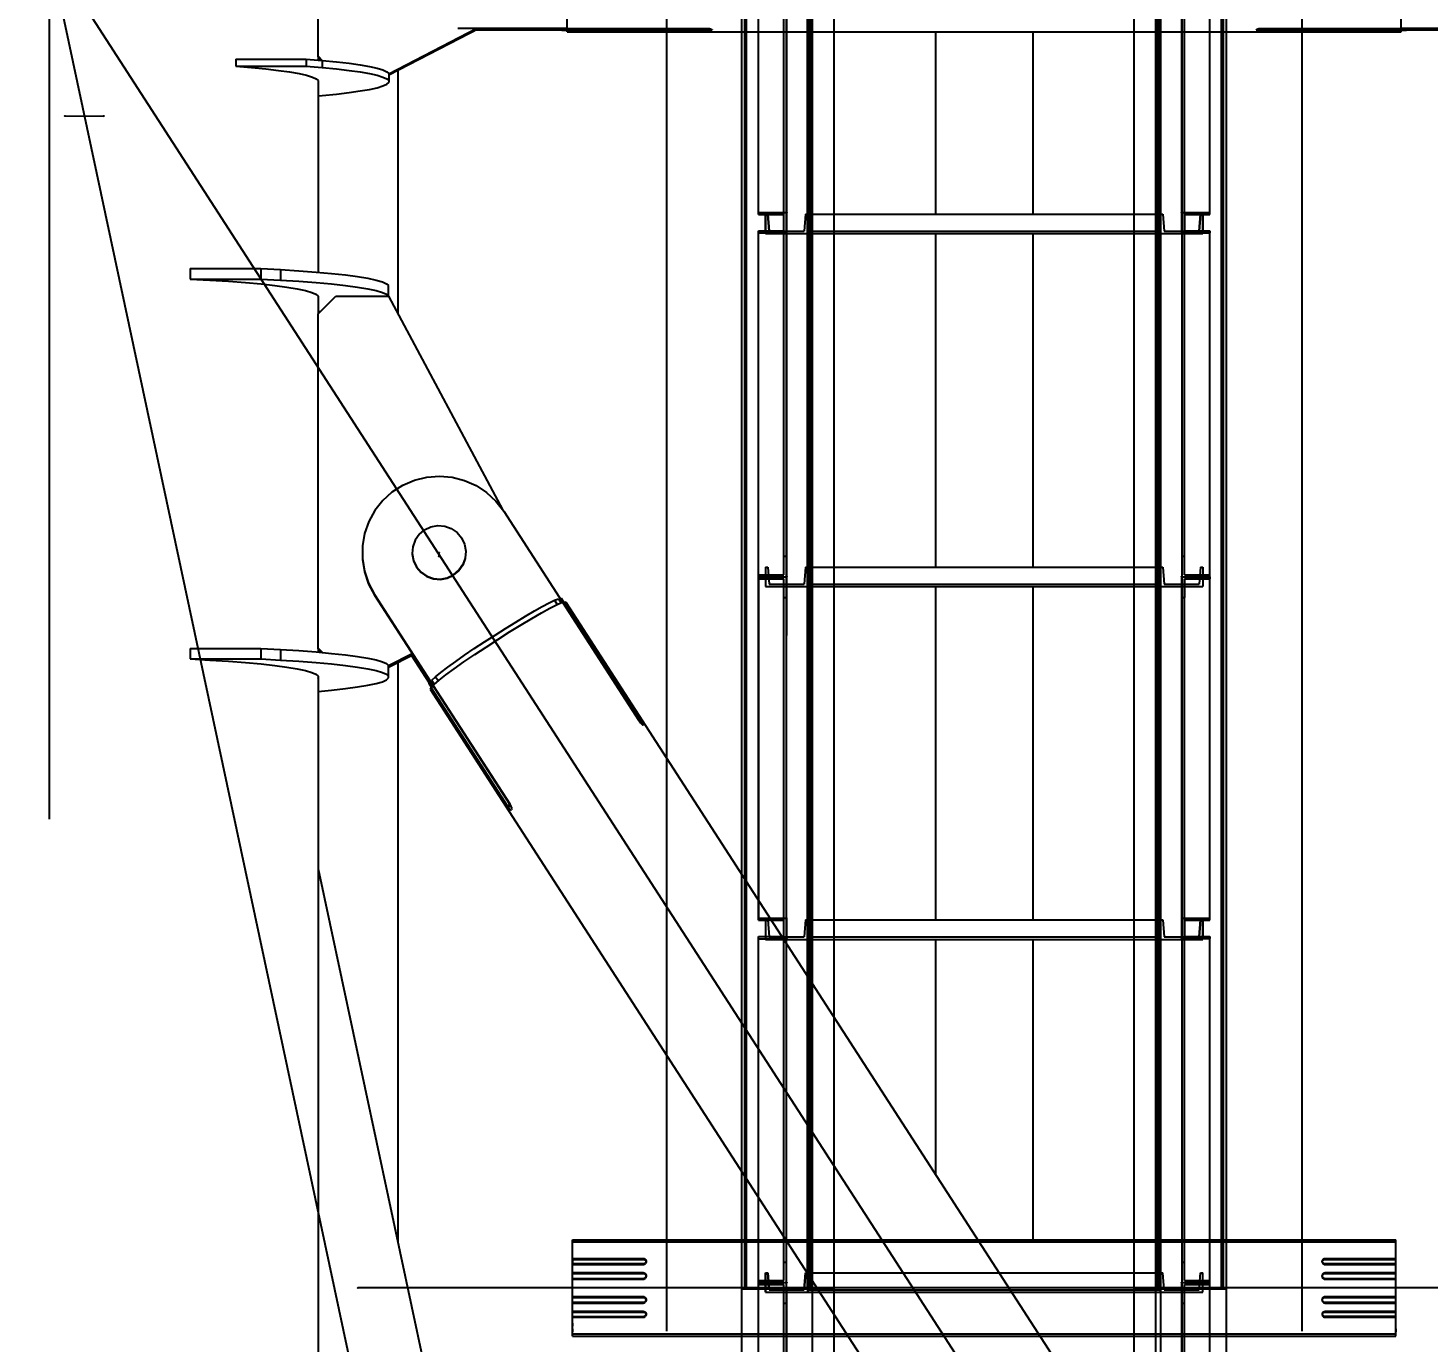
# Model space of a CAD drawing. Header units: millimetres. Extents: x 150209.93 to 150215.05, y 136675.65 to 136679.93.
# Drawn here: x 150213.5073 to 150213.5866, y 136678.372 to 136678.4465 of the extents above; entities that cross this region are included whole.
import ezdxf

# ---------------------------------------------------------------- set-up
doc = ezdxf.new("R2010")
doc.units = ezdxf.units.MM
doc.header["$LTSCALE"] = 0.25
for name, pattern in [('CENTER', [50.8, 31.75, -6.35, 6.35, -6.35]), ('XKITLINE00', [0]), ('XKITLINE02', [4, 2, -2]), ('XKITLINE03', [6, 3, -1, 1, -1])]:
    doc.linetypes.add(name, pattern=pattern)
doc.styles.add('ROMANS', font='romans.shx')
doc.dimstyles.new('MD300', dxfattribs={"dimtxt": 2.5, "dimasz": 2.5, "dimexe": 1, "dimexo": 1, "dimgap": 0.5, "dimtad": 1, "dimdec": 1, "dimlfac": 50, "dimrnd": 0.5, "dimdsep": 46, "dimtxsty": 'ROMANS', "dimcen": 1, "dimclrd": 146, "dimclre": 146, "dimclrt": 30, "dimadec": 1, "dimazin": 2, "dimtfac": 1, "dimtdec": 1, "dimtmove": 0, "dimatfit": 1, "dimfxl": 1, "dimtolj": 1, "dimtzin": 0, "dimlwd": -1, "dimlwe": -1, "dimarcsym": 0})

# ---------------------------------------------------------------- blocks, each defined once
blk = doc.blocks.new('çatıı')
at = {"color": 116, "linetype": 'XKITLINE02', "true_color": 0x136734}
for p, q in [((23097.15, 13721.24), (23097.15, 15406.22)), ((23097.68, 13721.24), (23097.68, 15406.22)), ((23114.92, 13721.24), (23114.92, 15406.22)), ((23115, 13721.24), (23115, 15406.22)), ((23115.45, 13721.24), (23115.45, 15406.22)), ((23115.85, 13721.24), (23115.85, 15406.22)), ((23116.3, 13723.56), (23116.3, 15406.22)), ((23214.13, 13721.24), (23214.13, 15406.22)), ((23214.53, 13721.24), (23214.52, 15406.22)), ((23214.98, 13721.24), (23214.98, 15406.22)), ((23215.06, 13721.24), (23215.06, 15406.22)), ((23232.3, 13721.24), (23232.29, 15406.22)), ((23232.83, 13721.24), (23232.82, 15406.22)), ((23122.5, 13721.24), (23122.5, 14943.1)), ((23122.5, 14077.5), (23122.5, 14486.62)), ((23096.3, 13838.61), (23096.3, 14123.02)), ((23101, 14025.71), (23101, 14123.03)), ((23108.2, 14020.46), (23108.2, 14122.44)), ((23109, 14020.46), (23109, 14123.03)), ((23116.3, 14077.5), (23116.3, 14123.02)), ((23122.5, 13721.24), (23122.5, 14123.02)), ((23207.48, 14077.5), (23207.48, 14123.02)), ((23213.68, 14077.5), (23213.68, 14123.02)), ((23221.78, 14020.46), (23221.78, 14122.44)), ((23228.98, 14025.71), (23228.98, 14122.44)), ((23233.68, 14077.5), (23233.68, 14123.02)), ((23220.98, 14020.46), (23220.98, 14120.9)), ((23101, 14026.29), (23101, 14025.71)), ((23101, 14026.29), (23109, 14026.29)), ((23101, 14025.71), (23108.2, 14025.71)), ((23103, 14025.78), (23103.68, 14025.78)), ((23103, 14025.78), (23103, 14020.28)), ((23103, 14020.28), (23103, 14025.78)), ((23103.68, 14025.78), (23104.07, 14020.98)), ((23104.07, 14020.98), (23103.68, 14025.78)), ((23108.2, 13923.61), (23108.2, 14026.28)), ((23108.2, 14026.28), (23109, 14026.28)), ((23109, 14026.29), (23109, 14020.46)), ((23109, 13923.03), (23109, 14026.28)), ((23114.32, 14025.78), (23113.94, 14020.98)), ((23114.32, 14025.78), (23113.94, 14020.98)), ((23114.32, 14025.78), (23115, 14025.78)), ((23115, 14020.28), (23115, 14025.78)), ((23115, 14025.78), (23122.5, 14025.78)), ((23115, 14025.78), (23115, 14020.28)), ((23115, 14025.78), (23115, 14020.28)), ((23207.48, 14025.78), (23214.98, 14025.78)), ((23214.98, 14020.28), (23214.98, 14025.78)), ((23214.98, 14025.78), (23214.98, 14020.28)), ((23214.98, 14025.78), (23215.66, 14025.78)), ((23214.98, 14025.78), (23214.98, 14020.28)), ((23215.66, 14025.78), (23216.05, 14020.98)), ((23215.66, 14025.78), (23216.05, 14020.98)), ((23220.98, 14026.29), (23228.98, 14026.29)), ((23220.98, 14026.28), (23220.98, 14020.48)), ((23220.98, 14026.28), (23221.78, 14026.28)), ((23220.98, 14026.28), (23220.98, 13928.83)), ((23221.78, 14026.28), (23221.78, 14021.06)), ((23221.78, 13923.61), (23221.78, 14026.28)), ((23221.78, 14025.71), (23228.98, 14025.71)), ((23225.92, 14020.98), (23226.3, 14025.78)), ((23226.3, 14025.78), (23225.92, 14020.98)), ((23226.3, 14025.78), (23226.98, 14025.78)), ((23226.98, 14020.28), (23226.98, 14025.78)), ((23226.98, 14025.78), (23226.98, 14020.28)), ((23101, 13923.03), (23101, 14021.06)), ((23101, 14021.06), (23108.2, 14021.06)), ((23101, 14020.47), (23109, 14020.47)), ((23103, 14020.28), (23115, 14020.28)), ((23104.07, 14020.98), (23113.94, 14020.98)), ((23108.2, 14020.46), (23109, 14020.46)), ((23115, 14020.98), (23214.98, 14020.98)), ((23115, 14020.28), (23122.5, 14020.28)), ((23207.48, 14020.28), (23214.98, 14020.28)), ((23214.98, 14020.28), (23226.98, 14020.28)), ((23216.05, 14020.98), (23225.92, 14020.98)), ((23220.98, 14020.48), (23228.98, 14020.48)), ((23220.98, 14020.48), (23220.98, 13923.03)), ((23220.98, 14020.46), (23221.78, 14020.46)), ((23221.78, 14021.06), (23228.98, 14021.06)), ((23228.98, 14021.06), (23228.98, 14020.48)), ((23228.98, 13923.03), (23228.98, 14021.06)), ((23108.2, 13928.83), (23109, 13928.83)), ((23220.98, 13928.83), (23220.98, 13923.03)), ((23220.98, 13928.83), (23221.78, 13928.83)), ((23101, 13923.61), (23108.2, 13923.61)), ((23103, 13925.78), (23103.68, 13925.78)), ((23103, 13925.78), (23103, 13920.28)), ((23103, 13925.78), (23103, 13920.28)), ((23103.68, 13925.78), (23104.07, 13920.98)), ((23103.68, 13925.78), (23104.07, 13920.98)), ((23114.32, 13925.78), (23113.94, 13920.98)), ((23114.32, 13925.78), (23113.94, 13920.98)), ((23114.32, 13925.78), (23115, 13925.78)), ((23115, 13920.28), (23115, 13925.78)), ((23115, 13925.78), (23122.5, 13925.78)), ((23115, 13925.78), (23115, 13920.28)), ((23115, 13925.78), (23115, 13920.28)), ((23207.48, 13925.78), (23214.98, 13925.78)), ((23214.98, 13920.28), (23214.98, 13925.78)), ((23214.98, 13925.78), (23214.98, 13920.28)), ((23214.98, 13925.78), (23215.66, 13925.78)), ((23214.98, 13925.78), (23214.98, 13920.28)), ((23215.66, 13925.78), (23216.05, 13920.98)), ((23215.66, 13925.78), (23216.05, 13920.98)), ((23221.78, 13923.61), (23228.98, 13923.61)), ((23226.3, 13925.78), (23225.92, 13920.98)), ((23226.3, 13925.78), (23225.92, 13920.98)), ((23226.3, 13925.78), (23226.98, 13925.78)), ((23226.98, 13925.78), (23226.98, 13920.28)), ((23226.98, 13925.78), (23226.98, 13920.28)), ((23101, 13825.71), (23101, 13923.03)), ((23101, 13923.03), (23109, 13923.03)), ((23101, 13923.03), (23109, 13923.03)), ((23101, 13922.44), (23101, 13825.71)), ((23101, 13922.44), (23108.2, 13922.44)), ((23103, 13920.28), (23115, 13920.28)), ((23104.07, 13920.98), (23113.94, 13920.98)), ((23108.2, 13820.46), (23108.2, 13922.44)), ((23109, 13820.46), (23109, 13923.03)), ((23115, 13920.98), (23214.98, 13920.98)), ((23115, 13920.28), (23122.5, 13920.28)), ((23207.48, 13920.28), (23214.98, 13920.28)), ((23214.98, 13920.28), (23226.98, 13920.28)), ((23216.05, 13920.98), (23225.92, 13920.98)), ((23220.98, 13917.2), (23220.98, 13923.03)), ((23220.98, 13923.03), (23228.98, 13923.03)), ((23220.98, 13923.03), (23228.98, 13923.03)), ((23220.98, 13820.46), (23220.98, 13920.98)), ((23221.78, 13922.44), (23221.78, 13917.2)), ((23221.78, 13922.44), (23228.98, 13922.44)), ((23221.78, 13820.46), (23221.78, 13922.44)), ((23228.98, 13923.03), (23228.98, 13922.44)), ((23228.98, 13825.71), (23228.98, 13923.03)), ((23108.2, 13917.2), (23109, 13917.2)), ((23220.98, 13917.2), (23221.78, 13917.2)), ((23096.3, 13721.24), (23096.3, 13838.61)), ((23101, 13826.29), (23109, 13826.29)), ((23101, 13825.71), (23108.2, 13825.71)), ((23103, 13825.78), (23103.68, 13825.78)), ((23103, 13825.78), (23103, 13820.28)), ((23103, 13825.78), (23103, 13820.28)), ((23103.68, 13825.78), (23104.07, 13820.98)), ((23103.68, 13825.78), (23104.07, 13820.98)), ((23108.2, 13723.61), (23108.2, 13826.28)), ((23108.2, 13826.28), (23109, 13826.28)), ((23108.2, 13820.46), (23108.2, 13825.71)), ((23109, 13826.29), (23109, 13820.46)), ((23109, 13723.03), (23109, 13826.28)), ((23114.32, 13825.78), (23113.94, 13820.98)), ((23114.32, 13825.78), (23113.94, 13820.98)), ((23114.32, 13825.78), (23115, 13825.78)), ((23115, 13820.28), (23115, 13825.78)), ((23115, 13825.78), (23122.5, 13825.78)), ((23115, 13825.78), (23115, 13820.28)), ((23115, 13825.78), (23115, 13820.28)), ((23207.48, 13825.78), (23214.98, 13825.78)), ((23214.98, 13820.28), (23214.98, 13825.78)), ((23214.98, 13825.78), (23214.98, 13820.28)), ((23214.98, 13825.78), (23215.66, 13825.78)), ((23214.98, 13825.78), (23214.98, 13820.28)), ((23215.66, 13825.78), (23216.05, 13820.98)), ((23215.66, 13825.78), (23216.05, 13820.98)), ((23220.98, 13826.29), (23228.98, 13826.29)), ((23220.98, 13826.28), (23220.98, 13820.48)), ((23220.98, 13826.28), (23221.78, 13826.28)), ((23220.98, 13826.28), (23220.98, 13728.83)), ((23221.78, 13826.28), (23221.78, 13821.06)), ((23221.78, 13723.61), (23221.78, 13826.28)), ((23221.78, 13825.71), (23228.98, 13825.71)), ((23225.92, 13820.98), (23226.3, 13825.78)), ((23226.3, 13825.78), (23225.92, 13820.98)), ((23226.3, 13825.78), (23226.98, 13825.78)), ((23226.98, 13820.28), (23226.98, 13825.78)), ((23226.98, 13825.78), (23226.98, 13820.28)), ((23101, 13723.03), (23101, 13821.06)), ((23101, 13821.06), (23108.2, 13821.06)), ((23101, 13820.47), (23109, 13820.47)), ((23104.07, 13820.98), (23113.94, 13820.98)), ((23108.2, 13820.46), (23109, 13820.46)), ((23115, 13820.98), (23214.98, 13820.98)), ((23216.05, 13820.98), (23225.92, 13820.98)), ((23220.98, 13820.48), (23228.98, 13820.48)), ((23220.98, 13820.48), (23220.98, 13723.03)), ((23220.98, 13820.46), (23221.78, 13820.46)), ((23221.78, 13821.06), (23228.98, 13821.06)), ((23228.98, 13821.06), (23228.98, 13820.48)), ((23228.98, 13723.03), (23228.98, 13821.06)), ((23103, 13820.28), (23115, 13820.28)), ((23115, 13820.28), (23122.5, 13820.28)), ((23207.48, 13820.28), (23214.98, 13820.28)), ((23214.98, 13820.28), (23226.98, 13820.28)), ((23116.3, 13723.56), (23116.3, 13807.67)), ((23122.5, 13721.24), (23122.5, 13798.08)), ((23048.33, 13734.57), (23281.65, 13734.57)), ((23096.3, 13735.17), (23163.16, 13735.17)), ((23207.48, 13735.17), (23233.68, 13735.17)), ((23048.33, 13730.26), (23048.33, 13732.02)), ((23048.33, 13728.4), (23048.33, 13729.87)), ((23068.83, 13729.72), (23068.85, 13729.71)), ((23069.18, 13729.13), (23069.18, 13728.88)), ((23260.8, 13729.13), (23260.8, 13728.88)), ((23281.65, 13729.6), (23281.65, 13729.87)), ((23048.33, 13728.15), (23068.33, 13728.15)), ((23048.33, 13725.6), (23048.33, 13727.43)), ((23068.33, 13728.4), (23068.33, 13728.15)), ((23068.33, 13728.15), (23068.59, 13728.18)), ((23068.59, 13728.43), (23068.59, 13728.18)), ((23068.59, 13728.18), (23068.83, 13728.29)), ((23068.83, 13728.29), (23069.02, 13728.45)), ((23069.14, 13728.65), (23069.02, 13728.45)), ((23069.18, 13728.88), (23069.14, 13728.65)), ((23069.18, 13728.88), (23069.16, 13729.01)), ((23103, 13725.78), (23103.68, 13725.78)), ((23103, 13725.78), (23103, 13720.28)), ((23103, 13720.28), (23103, 13725.78)), ((23103.68, 13725.78), (23104.07, 13720.98)), ((23104.07, 13720.98), (23103.68, 13725.78)), ((23108.2, 13728.83), (23109, 13728.83)), ((23114.32, 13725.78), (23113.94, 13720.98)), ((23113.94, 13720.98), (23114.32, 13725.78)), ((23114.32, 13725.78), (23115, 13725.78)), ((23115, 13720.28), (23115, 13725.78)), ((23115, 13725.78), (23169.23, 13725.78)), ((23115, 13725.78), (23115, 13720.28)), ((23115, 13720.28), (23115, 13725.78)), ((23207.48, 13725.78), (23214.98, 13725.78)), ((23214.98, 13720.28), (23214.98, 13725.78)), ((23214.98, 13720.28), (23214.98, 13725.78)), ((23214.98, 13725.78), (23215.66, 13725.78)), ((23214.98, 13720.28), (23214.98, 13725.78)), ((23216.05, 13720.98), (23215.66, 13725.78)), ((23216.05, 13720.98), (23215.66, 13725.78)), ((23220.98, 13728.83), (23220.98, 13723.03)), ((23220.98, 13728.83), (23221.78, 13728.83)), ((23225.92, 13720.98), (23226.3, 13725.78)), ((23225.92, 13720.98), (23226.3, 13725.78)), ((23226.3, 13725.78), (23226.98, 13725.78)), ((23226.98, 13720.28), (23226.98, 13725.78)), ((23226.98, 13720.28), (23226.98, 13725.78)), ((23260.8, 13728.88), (23260.82, 13729.01)), ((23260.8, 13728.88), (23260.84, 13728.65)), ((23260.84, 13728.65), (23260.96, 13728.45)), ((23260.96, 13728.45), (23261.15, 13728.29)), ((23261.15, 13728.29), (23261.39, 13728.18)), ((23261.39, 13728.43), (23261.39, 13728.18)), ((23261.39, 13728.18), (23261.65, 13728.15)), ((23261.65, 13728.4), (23261.65, 13728.15)), ((23261.65, 13728.15), (23281.65, 13728.15)), ((23281.65, 13725.6), (23281.65, 13725.85)), ((23048.33, 13724.22), (23048.33, 13724.7)), ((23048.33, 13723.95), (23068.33, 13723.95)), ((23048.33, 13718.35), (23048.33, 13721.24)), ((23068.33, 13724.22), (23068.33, 13723.95)), ((23068.33, 13723.95), (23068.59, 13724)), ((23068.59, 13724), (23068.83, 13724.13)), ((23068.86, 13724.16), (23068.83, 13724.13)), ((23068.86, 13724.16), (23069.02, 13724.31)), ((23069.14, 13724.53), (23069.02, 13724.31)), ((23069.18, 13724.79), (23069.14, 13724.53)), ((23069.18, 13724.79), (23069.16, 13724.91)), ((23069.18, 13725.04), (23069.18, 13724.79)), ((23097.15, 12049.63), (23097.15, 13721.24)), ((23097.69, 12049.63), (23097.68, 13721.24)), ((23101, 13723.61), (23108.2, 13723.61)), ((23101, 13625.71), (23101, 13723.03)), ((23101, 13723.03), (23109, 13723.03)), ((23101, 13723.03), (23109, 13723.03)), ((23101, 13722.44), (23108.2, 13722.44)), ((23108.2, 13620.46), (23108.2, 13722.44)), ((23109, 13620.46), (23109, 13723.03)), ((23114.92, 12049.63), (23114.92, 13721.24)), ((23115, 13721.24), (23122.5, 13721.24)), ((23115, 13721.24), (23116.3, 13721.24)), ((23115, 12049.63), (23115, 13721.24)), ((23115, 13721.24), (23122.5, 13721.24)), ((23115, 13721.24), (23116.3, 13721.24)), ((23115, 12049.57), (23115, 13721.24)), ((23115.45, 12049.63), (23115.45, 13721.24)), ((23115.85, 12049.57), (23115.85, 13721.24)), ((23115.85, 12049.57), (23115.85, 13721.24)), ((23122.5, 13257.5), (23122.5, 13721.24)), ((23122.5, 12049.57), (23122.5, 13721.24)), ((23207.48, 13721.24), (23214.98, 13721.24)), ((23207.48, 13721.24), (23214.98, 13721.24)), ((23214.13, 12049.6), (23214.13, 13721.24)), ((23214.53, 12049.63), (23214.53, 13721.24)), ((23214.98, 12049.6), (23214.98, 13721.24)), ((23215.07, 12049.63), (23215.06, 13721.24)), ((23220.98, 13717.2), (23220.98, 13723.03)), ((23220.98, 13723.03), (23228.98, 13723.03)), ((23220.98, 13723.03), (23228.98, 13723.03)), ((23221.78, 13723.61), (23228.98, 13723.61)), ((23221.78, 13717.2), (23221.78, 13722.44)), ((23221.78, 13722.44), (23228.98, 13722.44)), ((23221.78, 13620.46), (23221.78, 13721.24)), ((23228.98, 13721.24), (23228.98, 13723.03)), ((23228.98, 13625.71), (23228.98, 13721.24)), ((23232.3, 12049.63), (23232.3, 13721.24)), ((23232.83, 12049.63), (23232.83, 13721.24)), ((23260.8, 13725.04), (23260.8, 13724.79)), ((23260.8, 13724.79), (23260.82, 13724.91)), ((23260.8, 13724.79), (23260.84, 13724.54)), ((23260.84, 13724.54), (23260.96, 13724.31)), ((23260.96, 13724.31), (23261.12, 13724.16)), ((23261.12, 13724.16), (23261.15, 13724.13)), ((23261.15, 13724.13), (23261.39, 13724)), ((23261.39, 13724), (23261.65, 13723.95)), ((23261.65, 13724.22), (23261.65, 13723.95)), ((23261.65, 13723.95), (23281.65, 13723.95)), ((23281.65, 13724.22), (23281.65, 13724.84)), ((23281.65, 13718.35), (23281.65, 13721.24)), ((23048.33, 13719.1), (23068.33, 13719.1)), ((23048.33, 13718.83), (23068.33, 13718.83)), ((23048.33, 13717.45), (23068.33, 13717.45)), ((23048.33, 13717.2), (23068.33, 13717.2)), ((23068.33, 13719.1), (23068.59, 13719.05)), ((23068.33, 13719.1), (23068.33, 13718.83)), ((23068.33, 13718.83), (23068.59, 13718.77)), ((23068.33, 13717.45), (23068.59, 13717.49)), ((23068.33, 13717.45), (23068.33, 13717.2)), ((23068.33, 13717.2), (23068.59, 13717.24)), ((23068.59, 13719.05), (23068.83, 13718.93)), ((23068.59, 13718.77), (23068.83, 13718.67)), ((23068.59, 13717.49), (23068.83, 13717.61)), ((23068.59, 13717.49), (23068.59, 13717.24)), ((23068.59, 13717.24), (23068.83, 13717.36)), ((23068.83, 13718.93), (23068.86, 13718.89)), ((23068.83, 13718.67), (23069.02, 13718.49)), ((23068.83, 13717.61), (23069.02, 13717.79)), ((23068.83, 13717.36), (23069.02, 13717.54)), ((23068.86, 13718.89), (23069.02, 13718.74)), ((23069.02, 13718.74), (23069.14, 13718.52)), ((23069.02, 13718.49), (23069.14, 13718.27)), ((23069.14, 13718.01), (23069.02, 13717.79)), ((23069.14, 13717.76), (23069.02, 13717.54)), ((23069.14, 13718.52), (23069.18, 13718.26)), ((23069.18, 13718.02), (23069.14, 13718.27)), ((23069.14, 13718.01), (23069.18, 13718.26)), ((23069.18, 13718.02), (23069.14, 13717.76)), ((23069.18, 13718.26), (23069.18, 13718.02)), ((23103, 13720.28), (23115, 13720.28)), ((23104.07, 13720.98), (23113.94, 13720.98)), ((23108.2, 13717.2), (23109, 13717.2)), ((23115, 13720.98), (23214.98, 13720.98)), ((23115, 13720.28), (23172.79, 13720.28)), ((23207.48, 13720.28), (23214.98, 13720.28)), ((23214.98, 13720.28), (23226.98, 13720.28)), ((23216.05, 13720.98), (23225.92, 13720.98)), ((23220.98, 13620.46), (23220.98, 13720.98)), ((23220.98, 13717.2), (23221.78, 13717.2)), ((23260.84, 13718.52), (23260.8, 13718.26)), ((23260.8, 13718.02), (23260.84, 13718.27)), ((23260.84, 13718.01), (23260.8, 13718.26)), ((23260.8, 13718.26), (23260.8, 13718.02)), ((23260.8, 13718.02), (23260.84, 13717.76)), ((23260.96, 13718.74), (23260.84, 13718.52)), ((23260.96, 13718.49), (23260.84, 13718.27)), ((23260.84, 13718.01), (23260.96, 13717.79)), ((23260.84, 13717.76), (23260.96, 13717.54)), ((23260.96, 13718.74), (23261.12, 13718.89)), ((23260.96, 13718.49), (23261.15, 13718.67)), ((23260.96, 13717.79), (23261.15, 13717.61)), ((23260.96, 13717.54), (23261.15, 13717.36)), ((23261.15, 13718.93), (23261.12, 13718.89)), ((23261.15, 13718.93), (23261.39, 13719.05)), ((23261.15, 13718.67), (23261.39, 13718.77)), ((23261.15, 13717.61), (23261.39, 13717.49)), ((23261.15, 13717.36), (23261.39, 13717.24)), ((23261.39, 13719.05), (23261.65, 13719.1)), ((23261.39, 13718.77), (23261.65, 13718.83)), ((23261.39, 13717.49), (23261.65, 13717.45)), ((23261.39, 13717.49), (23261.39, 13717.24)), ((23261.39, 13717.24), (23261.65, 13717.2)), ((23261.65, 13719.1), (23281.65, 13719.1)), ((23261.65, 13719.1), (23261.65, 13718.83)), ((23261.65, 13718.83), (23281.65, 13718.83)), ((23261.65, 13717.45), (23281.65, 13717.45)), ((23261.65, 13717.45), (23261.65, 13717.2)), ((23261.65, 13717.2), (23281.65, 13717.2)), ((23048.33, 13714.65), (23048.33, 13715.86)), ((23048.33, 13714.9), (23068.33, 13714.9)), ((23048.33, 13714.65), (23068.33, 13714.65)), ((23048.33, 13713.45), (23068.33, 13713.45)), ((23068.33, 13714.9), (23068.59, 13714.87)), ((23068.33, 13714.9), (23068.33, 13714.65)), ((23068.33, 13714.65), (23068.59, 13714.62)), ((23068.33, 13713.45), (23068.59, 13713.49)), ((23068.33, 13713.45), (23068.33, 13713.19)), ((23068.33, 13713.19), (23068.59, 13713.24)), ((23068.59, 13714.87), (23068.83, 13714.76)), ((23068.59, 13714.87), (23068.59, 13714.62)), ((23068.59, 13714.62), (23068.83, 13714.51)), ((23068.59, 13713.49), (23068.83, 13713.58)), ((23068.59, 13713.24), (23068.83, 13713.33)), ((23068.83, 13714.76), (23069.02, 13714.6)), ((23068.83, 13714.51), (23069.02, 13714.35)), ((23068.83, 13713.58), (23068.86, 13713.61)), ((23068.83, 13713.33), (23069.02, 13713.49)), ((23068.86, 13713.61), (23069.02, 13713.74)), ((23069.02, 13714.6), (23069.14, 13714.4)), ((23069.02, 13714.35), (23069.14, 13714.15)), ((23069.14, 13713.94), (23069.02, 13713.74)), ((23069.14, 13713.69), (23069.02, 13713.49)), ((23069.14, 13714.4), (23069.18, 13714.17)), ((23069.18, 13714.17), (23069.14, 13713.94)), ((23069.14, 13714.15), (23069.18, 13713.92)), ((23069.18, 13713.92), (23069.14, 13713.69)), ((23069.18, 13714.17), (23069.18, 13713.92)), ((23260.84, 13714.4), (23260.8, 13714.17)), ((23260.8, 13714.17), (23260.84, 13713.94)), ((23260.8, 13714.17), (23260.8, 13713.92)), ((23260.84, 13714.15), (23260.8, 13713.92)), ((23260.8, 13713.92), (23260.84, 13713.69)), ((23260.96, 13714.6), (23260.84, 13714.4)), ((23260.96, 13714.35), (23260.84, 13714.15)), ((23260.84, 13713.94), (23260.96, 13713.74)), ((23260.84, 13713.69), (23260.96, 13713.49)), ((23260.96, 13714.6), (23261.15, 13714.76)), ((23260.96, 13714.35), (23261.15, 13714.51)), ((23260.96, 13713.74), (23261.12, 13713.61)), ((23260.96, 13713.49), (23261.15, 13713.33)), ((23261.12, 13713.61), (23261.15, 13713.58)), ((23261.15, 13714.76), (23261.39, 13714.87)), ((23261.15, 13714.51), (23261.39, 13714.62)), ((23261.15, 13713.58), (23261.39, 13713.49)), ((23261.15, 13713.33), (23261.39, 13713.24)), ((23261.39, 13714.87), (23261.65, 13714.9)), ((23261.39, 13714.87), (23261.39, 13714.62)), ((23261.39, 13714.62), (23261.65, 13714.65)), ((23261.39, 13713.49), (23261.65, 13713.46)), ((23261.39, 13713.24), (23261.65, 13713.19)), ((23261.65, 13714.9), (23281.65, 13714.9)), ((23261.65, 13714.9), (23261.65, 13714.65)), ((23261.65, 13714.65), (23281.65, 13714.65)), ((23261.65, 13713.46), (23281.65, 13713.46)), ((23261.65, 13713.46), (23261.65, 13713.19)), ((23281.65, 13712.79), (23281.65, 13713.46)), ((23048.33, 13713.19), (23068.33, 13713.19)), ((23048.33, 13711.5), (23048.33, 13710.68)), ((23048.33, 13709.1), (23048.33, 13710.68)), ((23048.33, 13709.89), (23048.33, 13709.1)), ((23261.65, 13713.19), (23281.65, 13713.19)), ((23281.65, 13709.89), (23281.65, 13709.11)), ((23048.33, 13708.48), (23281.65, 13708.48)), ((23096.3, 13707.88), (23122.5, 13707.88)), ((23126.44, 13707.88), (23180.8, 13707.88)), ((23207.48, 13707.88), (23233.68, 13707.88))]:
    blk.add_line(p, q, dxfattribs=at)
at = {"color": 1, "linetype": 'XKITLINE03'}
for p, q in [((23109, 15406.22), (23109, 13721.24)), ((23122.5, 13721.24), (23122.5, 15406.22)), ((23214.98, 15406.22), (23214.98, 13721.24)), ((23220.97, 15406.22), (23220.98, 13721.24)), ((23109, 14026.29), (23109, 14123.03)), ((23220.98, 14123.03), (23220.98, 14026.29)), ((23109, 13923.03), (23109, 14020.47)), ((23115, 14020.28), (23214.98, 14020.28)), ((23115, 14020.28), (23115, 14020.28)), ((23214.98, 14020.28), (23214.98, 14020.28)), ((23220.98, 14020.48), (23220.98, 13923.03)), ((23109, 13826.29), (23109, 13923.03)), ((23115, 13920.28), (23214.98, 13920.28)), ((23115, 13920.28), (23115, 13920.28)), ((23214.98, 13920.28), (23214.98, 13920.28)), ((23220.98, 13923.03), (23220.98, 13826.29)), ((23109, 13723.03), (23109, 13820.47)), ((23220.98, 13820.48), (23220.98, 13723.03)), ((23115, 13820.28), (23214.98, 13820.28)), ((23115, 13820.28), (23115, 13820.28)), ((23214.98, 13820.28), (23214.98, 13820.28)), ((23342.49, 13721.53), (22987.49, 13721.52)), ((23109, 13626.29), (23109, 13723.03)), ((23109, 13721.24), (23109, 12049.63)), ((23122.5, 12049.57), (23122.5, 13721.24)), ((23214.98, 13721.24), (23214.98, 12049.6)), ((23220.98, 13723.03), (23220.98, 13626.29)), ((23220.98, 13721.24), (23220.98, 12049.63)), ((23115, 13720.28), (23214.98, 13720.28)), ((23115, 13720.28), (23115, 13720.28)), ((23214.98, 13720.28), (23214.98, 13720.28))]:
    blk.add_line(p, q, dxfattribs=at)
at = {"color": 8, "linetype": 'CENTER'}
for p, q in [((23075, 15209.12), (23075, 13540.01)), ((23255, 15209.12), (23255, 13540.01)), ((22900, 14354.32), (22900, 12689.51)), ((22900, 14100.27), (23075, 13280.27)), ((22900, 14100.27), (23430, 13280.27)), ((22904.48, 14053.62), (22915.43, 14053.59)), ((23010.5, 13928.8), (23010.5, 13929.82))]:
    blk.add_line(p, q, dxfattribs=at)
at = {"color": 8, "linetype": 'XKITLINE00'}
for p, q in [((22976.2, 14070.37), (22976.2, 14130.34)), ((23046.8, 14078.37), (23046.8, 14087.01)), ((23283.2, 14078.37), (23283.2, 14087.01)), ((22996.23, 14065.56), (23021.25, 14078.54)), ((22996.23, 14065.24), (23021.86, 14078.54)), ((23015.8, 14078.54), (23046.8, 14078.54)), ((23045.3, 14077.93), (23045.3, 14078.53)), ((23045.3, 14078.31), (23046.8, 14078.31)), ((23046.8, 14078.37), (23046.8, 14078.31)), ((23046.8, 14078.37), (23086.8, 14078.37)), ((23046.8, 14077.5), (23046.8, 14078.37)), ((23086.8, 14078.37), (23087.11, 14078.36)), ((23086.8, 14078.37), (23086.8, 14077.89)), ((23087.11, 14078.36), (23087.11, 14077.9)), ((23087.11, 14078.36), (23087.39, 14078.31)), ((23087.39, 14078.31), (23087.63, 14078.24)), ((23242.36, 14078.24), (23242.6, 14078.31)), ((23242.6, 14078.31), (23242.89, 14078.36)), ((23242.89, 14078.36), (23243.2, 14078.37)), ((23242.89, 14078.36), (23242.89, 14077.9)), ((23243.2, 14078.37), (23283.2, 14078.37)), ((23243.2, 14078.37), (23243.2, 14077.89)), ((23283.2, 14078.54), (23314.2, 14078.54)), ((23283.2, 14077.5), (23283.2, 14078.37)), ((23283.2, 14078.37), (23283.2, 14078.31)), ((23283.2, 14078.31), (23284.7, 14078.31)), ((23284.7, 14077.99), (23284.7, 14078.53)), ((23020.8, 14077.99), (23045.3, 14077.99)), ((23021.1, 14078.15), (23045.3, 14078.15)), ((23045.3, 14078.12), (23046.8, 14078.12)), ((23045.3, 14077.93), (23046.8, 14077.93)), ((23046.8, 14077.89), (23086.8, 14077.89)), ((23046.8, 14077.5), (23283.2, 14077.5)), ((23086.8, 14077.89), (23087.11, 14077.9)), ((23087.11, 14077.9), (23087.39, 14077.92)), ((23087.39, 14077.92), (23087.63, 14077.96)), ((23087.63, 14078.24), (23087.8, 14078.15)), ((23087.63, 14077.96), (23087.8, 14078)), ((23087.8, 14078.15), (23087.88, 14078.1)), ((23087.8, 14078), (23087.88, 14078.05)), ((23087.88, 14078.1), (23087.88, 14078.05)), ((23151.2, 14077.5), (23151.2, 14025.78)), ((23178.8, 14077.5), (23178.8, 14025.78)), ((23242.11, 14078.1), (23242.19, 14078.15)), ((23242.11, 14078.1), (23242.11, 14078.05)), ((23242.11, 14078.05), (23242.19, 14078)), ((23242.19, 14078.15), (23242.36, 14078.24)), ((23242.19, 14078), (23242.36, 14077.96)), ((23242.36, 14077.96), (23242.6, 14077.92)), ((23242.6, 14077.92), (23242.89, 14077.9)), ((23242.89, 14077.9), (23243.2, 14077.89)), ((23243.2, 14077.89), (23283.2, 14077.89)), ((23283.2, 14078.12), (23284.7, 14078.12)), ((23283.2, 14077.93), (23284.7, 14077.93)), ((23284.7, 14078.15), (23308.89, 14078.15)), ((23284.7, 14077.99), (23309.19, 14077.99)), ((23284.7, 14077.99), (23284.7, 14077.93)), ((22976.2, 14070.53), (22977.38, 14069.35)), ((22976.2, 14070.37), (22976.2, 14069.44)), ((22952.88, 14069.72), (22952.88, 14067.72)), ((22952.88, 14069.72), (22972.88, 14069.72)), ((22952.88, 14067.72), (22957.34, 14067.36)), ((22952.88, 14067.72), (22972.88, 14067.72)), ((22957.34, 14067.36), (22961.4, 14066.96)), ((22961.4, 14066.96), (22965.01, 14066.54)), ((22965.01, 14066.54), (22968.16, 14066.09)), ((22972.88, 14069.72), (22972.88, 14067.72)), ((22972.88, 14069.72), (22977.34, 14069.35)), ((22972.88, 14067.72), (22977.34, 14067.36)), ((22976.2, 14070.21), (22977.03, 14069.38)), ((22977.34, 14069.35), (22977.34, 14067.36)), ((22977.34, 14069.35), (22981.4, 14068.95)), ((22977.34, 14067.36), (22981.4, 14066.96)), ((22981.4, 14068.95), (22985.01, 14068.53)), ((22981.4, 14066.96), (22985.01, 14066.54)), ((22985.01, 14068.53), (22988.16, 14068.09)), ((22985.01, 14066.54), (22988.16, 14066.09)), ((22988.16, 14068.09), (22990.81, 14067.62)), ((22990.81, 14067.62), (22992.96, 14067.14)), ((22992.96, 14067.14), (22994.59, 14066.65)), ((22994.59, 14066.65), (22995.68, 14066.15)), ((22998.8, 14066.57), (22998.8, 13997.66)), ((22968.16, 14066.09), (22970.81, 14065.63)), ((22970.81, 14065.63), (22972.96, 14065.15)), ((22972.96, 14065.15), (22974.59, 14064.65)), ((22974.59, 14064.65), (22975.68, 14064.15)), ((22975.68, 14064.15), (22976.23, 14063.64)), ((22976.2, 14063.67), (22976.2, 14009.34)), ((22976.2, 14063.11), (22976.23, 14063.14)), ((22976.23, 14063.64), (22976.23, 14063.14)), ((22988.16, 14066.09), (22990.81, 14065.63)), ((22990.81, 14065.63), (22992.96, 14065.15)), ((22992.96, 14065.15), (22994.59, 14064.65)), ((22994.59, 14064.65), (22995.68, 14064.15)), ((22994.59, 14062.13), (22995.68, 14062.63)), ((22995.68, 14066.15), (22996.23, 14065.64)), ((22995.68, 14064.15), (22996.23, 14063.64)), ((22995.68, 14062.63), (22996.23, 14063.14)), ((22996.23, 14065.64), (22996.23, 14063.64)), ((22996.23, 14063.64), (22996.23, 14063.14)), ((22976.2, 14059.33), (22977.34, 14059.42)), ((22977.34, 14059.42), (22981.4, 14059.82)), ((22981.4, 14059.82), (22985.01, 14060.24)), ((22985.01, 14060.24), (22988.16, 14060.69)), ((22988.16, 14060.69), (22990.81, 14061.15)), ((22990.81, 14061.15), (22992.96, 14061.63)), ((22992.96, 14061.63), (22994.59, 14062.13)), ((23151.2, 14020.28), (23151.2, 13925.78)), ((23178.8, 14020.28), (23178.8, 13925.78)), ((22939.95, 14010.4), (22959.95, 14010.4)), ((22939.95, 14010.4), (22939.95, 14007.41)), ((22939.95, 14007.41), (22945.55, 14007.11)), ((22939.95, 14007.41), (22959.95, 14007.41)), ((22945.55, 14007.11), (22950.79, 14006.77)), ((22959.95, 14010.4), (22965.55, 14010.1)), ((22959.95, 14010.4), (22959.95, 14007.41)), ((22959.95, 14007.41), (22965.55, 14007.11)), ((22965.55, 14010.1), (22970.79, 14009.76)), ((22965.55, 14010.1), (22965.55, 14007.11)), ((22965.55, 14007.11), (22970.79, 14006.77)), ((22970.79, 14009.76), (22975.63, 14009.39)), ((22975.63, 14009.39), (22980.04, 14008.99)), ((22980.04, 14008.99), (22983.97, 14008.55)), ((22983.97, 14008.55), (22987.4, 14008.09)), ((22987.4, 14008.09), (22990.3, 14007.61)), ((22990.3, 14007.61), (22992.65, 14007.11)), ((22992.65, 14007.11), (22994.43, 14006.6)), ((22950.79, 14006.77), (22955.63, 14006.4)), ((22955.63, 14006.4), (22960.04, 14006)), ((22960.04, 14006), (22963.97, 14005.56)), ((22963.97, 14005.56), (22967.4, 14005.1)), ((22967.4, 14005.1), (22970.3, 14004.62)), ((22970.3, 14004.62), (22972.65, 14004.12)), ((22970.79, 14006.77), (22975.63, 14006.4)), ((22972.65, 14004.12), (22974.43, 14003.61)), ((22974.43, 14003.61), (22975.62, 14003.08)), ((22975.62, 14003.08), (22976.22, 14002.55)), ((22975.63, 14006.4), (22980.04, 14006)), ((22980.04, 14006), (22983.97, 14005.56)), ((22983.97, 14005.56), (22987.4, 14005.1)), ((22987.4, 14005.1), (22990.3, 14004.62)), ((22990.3, 14004.62), (22992.65, 14004.12)), ((22992.65, 14004.12), (22994.43, 14003.61)), ((22994.43, 14006.6), (22995.62, 14006.07)), ((22994.43, 14003.61), (22995.62, 14003.08)), ((22995.62, 14006.07), (22996.22, 14005.54)), ((22995.62, 14003.08), (22996.22, 14002.55)), ((22996.22, 14002.47), (22996.22, 14005.54)), ((22976.2, 14002.57), (22976.2, 13997.54)), ((22976.2, 13997.54), (22981.2, 14002.52)), ((22976.2, 14002), (22976.22, 14002.02)), ((22976.22, 14002.55), (22976.22, 14002.02)), ((22981.2, 14002.52), (22996.2, 14002.52)), ((22996.2, 14002.52), (23028.62, 13941.86)), ((22976.2, 13998.22), (22976.95, 13998.29)), ((22976.2, 13902.6), (22976.2, 13997.54)), ((23007.04, 13951.28), (23010.63, 13951.56)), ((23010.63, 13951.56), (23014.22, 13951.24)), ((22997.21, 13947.06), (23000.24, 13949)), ((23000.24, 13949), (23003.55, 13950.42)), ((23003.55, 13950.42), (23007.04, 13951.28)), ((23014.22, 13951.24), (23017.7, 13950.33)), ((23017.7, 13950.33), (23020.99, 13948.87)), ((23020.99, 13948.87), (23023.99, 13946.89)), ((22994.55, 13944.64), (22992.32, 13941.83)), ((22994.55, 13944.64), (22997.21, 13947.06)), ((23023.99, 13946.89), (23026.63, 13944.44)), ((23026.63, 13944.44), (23028.82, 13941.6)), ((22992.32, 13941.83), (22990.59, 13938.68)), ((23028.82, 13941.6), (23045.5, 13915.79)), ((22990.59, 13938.68), (22989.4, 13935.29)), ((23004.87, 13935.04), (23006.38, 13936.32)), ((23006.38, 13936.32), (23008.17, 13937.16)), ((23008.17, 13937.16), (23010.12, 13937.52)), ((23010.12, 13937.52), (23012.1, 13937.36)), ((23012.1, 13937.36), (23013.97, 13936.69)), ((23013.97, 13936.69), (23015.6, 13935.56)), ((23015.6, 13935.56), (23016.88, 13934.05)), ((22988.78, 13931.76), (22988.76, 13928.17)), ((22989.4, 13935.29), (22988.78, 13931.76)), ((23003.07, 13931.55), (23002.9, 13929.58)), ((23003.74, 13933.41), (23003.07, 13931.55)), ((23004.87, 13935.04), (23003.74, 13933.41)), ((23016.88, 13934.05), (23017.73, 13932.27)), ((23017.73, 13932.27), (23018.09, 13930.32)), ((22988.76, 13928.17), (22988.76, 13927.93)), ((22988.76, 13928.17), (22989.33, 13924.62)), ((22988.76, 13927.93), (22989.33, 13924.39)), ((23002.9, 13929.58), (23003.26, 13927.64)), ((23002.9, 13929.52), (23003.26, 13927.57)), ((23002.9, 13929.52), (23003.26, 13927.57)), ((23002.9, 13929.46), (23003.26, 13927.51)), ((23003.26, 13927.64), (23004.11, 13925.85)), ((23003.26, 13927.57), (23004.11, 13925.78)), ((23003.26, 13927.57), (23004.11, 13925.78)), ((23003.26, 13927.51), (23004.11, 13925.72)), ((23017.92, 13928.35), (23017.25, 13926.49)), ((23017.92, 13928.29), (23017.25, 13926.42)), ((23017.92, 13928.29), (23017.25, 13926.42)), ((23017.92, 13928.22), (23017.25, 13926.36)), ((23018.09, 13930.32), (23017.92, 13928.35)), ((22989.33, 13924.62), (22990.48, 13921.22)), ((22989.33, 13924.39), (22990.48, 13920.98)), ((23004.11, 13925.85), (23005.39, 13924.34)), ((23004.11, 13925.85), (23004.11, 13925.78)), ((23004.11, 13925.78), (23004.11, 13925.72)), ((23004.11, 13925.78), (23005.39, 13924.28)), ((23004.11, 13925.78), (23005.39, 13924.28)), ((23004.11, 13925.72), (23005.39, 13924.21)), ((23005.39, 13924.34), (23007.02, 13923.21)), ((23005.39, 13924.28), (23007.02, 13923.15)), ((23005.39, 13924.28), (23007.02, 13923.15)), ((23005.39, 13924.21), (23007.02, 13923.09)), ((23012.82, 13922.74), (23014.61, 13923.58)), ((23012.82, 13922.67), (23014.61, 13923.52)), ((23012.82, 13922.67), (23014.61, 13923.52)), ((23014.61, 13923.58), (23016.13, 13924.86)), ((23014.61, 13923.52), (23016.13, 13924.8)), ((23014.61, 13923.52), (23016.13, 13924.8)), ((23014.61, 13923.46), (23016.13, 13924.74)), ((23014.61, 13923.58), (23014.61, 13923.52)), ((23014.61, 13923.52), (23014.61, 13923.46)), ((23017.25, 13926.49), (23016.13, 13924.86)), ((23017.25, 13926.42), (23016.13, 13924.8)), ((23017.25, 13926.42), (23016.13, 13924.8)), ((23017.25, 13926.36), (23016.13, 13924.74)), ((22990.48, 13921.22), (22990.48, 13920.98)), ((22990.48, 13921.22), (22992.17, 13918.05)), ((22990.48, 13920.98), (22992.17, 13917.82)), ((23007.02, 13923.21), (23008.89, 13922.55)), ((23007.02, 13923.15), (23008.89, 13922.48)), ((23007.02, 13923.15), (23008.89, 13922.48)), ((23007.02, 13923.09), (23008.89, 13922.42)), ((23008.89, 13922.55), (23010.87, 13922.38)), ((23008.89, 13922.48), (23010.87, 13922.32)), ((23008.89, 13922.48), (23010.87, 13922.32)), ((23008.89, 13922.42), (23010.87, 13922.26)), ((23010.87, 13922.38), (23012.82, 13922.74)), ((23010.87, 13922.32), (23012.82, 13922.67)), ((23010.87, 13922.32), (23012.82, 13922.67)), ((23010.87, 13922.26), (23012.82, 13922.61)), ((23012.82, 13922.61), (23014.61, 13923.46)), ((23151.2, 13920.28), (23151.2, 13825.78)), ((23178.8, 13920.28), (23178.8, 13825.78)), ((22992.17, 13918.05), (23008.85, 13892.24)), ((22992.17, 13918.05), (22992.17, 13917.82)), ((22992.17, 13917.82), (23030.52, 13858.49)), ((23039.77, 13914.6), (23041.68, 13915.62)), ((23041.68, 13915.62), (23043.21, 13916.36)), ((23043.21, 13916.36), (23044.31, 13916.81)), ((23043.21, 13916.36), (23043.98, 13915.16)), ((23043.81, 13915.09), (23045.23, 13915.71)), ((23044.31, 13916.81), (23045.07, 13915.64)), ((23044.8, 13916.87), (23044.93, 13916.95)), ((23044.93, 13916.95), (23045.1, 13916.93)), ((23044.93, 13916.95), (23045.75, 13915.7)), ((23045.1, 13916.93), (23045.85, 13915.76)), ((23045.23, 13915.71), (23045.5, 13915.79)), ((23045.5, 13915.79), (23067.17, 13882.27)), ((23045.62, 13915.61), (23046.14, 13915.95)), ((23045.62, 13915.61), (23045.75, 13915.7)), ((23046.14, 13915.95), (23046.39, 13915.84)), ((23046.14, 13915.95), (23067.8, 13882.43)), ((23046.39, 13915.84), (23322.02, 13489.39)), ((23032.24, 13910.2), (23034.98, 13911.86)), ((23034.98, 13911.86), (23037.52, 13913.34)), ((23036.78, 13911.23), (23039.52, 13912.81)), ((23037.52, 13913.34), (23039.77, 13914.6)), ((23039.52, 13912.81), (23041.89, 13914.11)), ((23041.89, 13914.11), (23043.81, 13915.09)), ((23026.37, 13906.52), (23029.34, 13908.41)), ((23029.34, 13908.41), (23032.24, 13910.2)), ((23030.51, 13907.42), (23033.75, 13909.41)), ((23033.75, 13909.41), (23036.78, 13911.23)), ((23020.5, 13902.66), (23023.39, 13904.59)), ((23023.39, 13904.59), (23026.37, 13906.52)), ((23023.84, 13903.13), (23027.18, 13905.3)), ((23027.18, 13905.3), (23030.51, 13907.42)), ((22939.95, 13902.73), (22959.95, 13902.73)), ((22939.95, 13902.73), (22939.95, 13899.74)), ((22939.95, 13899.74), (22945.55, 13899.44)), ((22939.95, 13899.74), (22959.95, 13899.74)), ((22959.95, 13902.73), (22965.55, 13902.43)), ((22959.95, 13902.73), (22959.95, 13899.74)), ((22959.95, 13899.74), (22965.55, 13899.44)), ((22965.55, 13902.43), (22970.79, 13902.1)), ((22965.55, 13902.43), (22965.55, 13899.44)), ((22970.79, 13902.1), (22975.63, 13901.73)), ((22975.63, 13901.73), (22980.04, 13901.32)), ((22976.2, 13902.83), (22977.47, 13901.56)), ((22976.2, 13902.6), (22976.2, 13901.67)), ((22976.2, 13902.36), (22976.95, 13901.6)), ((22980.04, 13901.32), (22983.97, 13900.89)), ((22983.97, 13900.89), (22987.4, 13900.43)), ((22987.4, 13900.43), (22990.3, 13899.95)), ((22990.3, 13899.95), (22992.65, 13899.45)), ((22996.22, 13897.86), (23002.88, 13901.25)), ((22996.22, 13897.39), (23003.11, 13900.9)), ((23002.72, 13900.7), (23007.71, 13892.98)), ((23002.84, 13900.76), (23007.79, 13893.1)), ((23015.21, 13899.01), (23017.75, 13900.79)), ((23017.57, 13898.89), (23020.61, 13900.97)), ((23017.75, 13900.79), (23020.5, 13902.66)), ((23020.61, 13900.97), (23023.84, 13903.13)), ((22945.55, 13899.44), (22950.79, 13899.11)), ((22950.79, 13899.11), (22955.63, 13898.74)), ((22955.63, 13898.74), (22960.04, 13898.33)), ((22960.04, 13898.33), (22963.97, 13897.9)), ((22963.97, 13897.9), (22967.4, 13897.44)), ((22965.55, 13899.44), (22970.79, 13899.11)), ((22967.4, 13897.44), (22970.3, 13896.96)), ((22970.3, 13896.96), (22972.65, 13896.46)), ((22970.79, 13899.11), (22975.63, 13898.74)), ((22972.65, 13896.46), (22974.43, 13895.94)), ((22974.43, 13895.94), (22975.62, 13895.42)), ((22975.63, 13898.74), (22980.04, 13898.33)), ((22980.04, 13898.33), (22983.97, 13897.9)), ((22983.97, 13897.9), (22987.4, 13897.44)), ((22987.4, 13897.44), (22990.3, 13896.96)), ((22990.3, 13896.96), (22992.65, 13896.46)), ((22992.65, 13899.45), (22994.43, 13898.93)), ((22992.65, 13896.46), (22994.43, 13895.94)), ((22994.43, 13898.93), (22995.62, 13898.41)), ((22994.43, 13895.94), (22995.62, 13895.42)), ((22995.62, 13898.41), (22996.22, 13897.88)), ((22996.22, 13894.35), (22996.22, 13897.88)), ((22998.8, 13898.7), (22998.8, 13734.41)), ((23009.52, 13894.72), (23011.05, 13895.94)), ((23011.05, 13895.94), (23012.96, 13897.38)), ((23012.46, 13895.21), (23014.83, 13896.95)), ((23012.96, 13897.38), (23015.21, 13899.01)), ((23014.83, 13896.95), (23017.57, 13898.89)), ((22975.62, 13895.42), (22976.22, 13894.89)), ((22976.2, 13894.91), (22976.2, 13321.22)), ((22976.2, 13894.33), (22976.22, 13894.35)), ((22976.22, 13894.89), (22976.22, 13894.35)), ((22983.97, 13891.34), (22987.4, 13891.8)), ((22987.4, 13891.8), (22990.3, 13892.28)), ((22990.3, 13892.28), (22992.65, 13892.78)), ((22992.65, 13892.78), (22994.43, 13893.3)), ((22994.43, 13893.3), (22995.62, 13893.82)), ((22995.62, 13895.42), (22996.22, 13894.89)), ((22995.62, 13893.82), (22996.22, 13894.35)), ((23007.63, 13892.86), (23007.58, 13892.69)), ((23007.8, 13893.1), (23007.63, 13892.86)), ((23007.63, 13892.86), (23008.38, 13891.7)), ((23007.8, 13893.1), (23008.04, 13893.26)), ((23007.8, 13893.1), (23008.61, 13891.84)), ((23008.22, 13891.59), (23008.85, 13892)), ((23008.42, 13893.75), (23009.52, 13894.72)), ((23008.42, 13893.75), (23009.18, 13892.57)), ((23008.61, 13891.84), (23008.85, 13892)), ((23008.85, 13892.25), (23009.13, 13892.52)), ((23008.85, 13892.25), (23030.52, 13858.73)), ((23008.85, 13892.24), (23008.85, 13892.15)), ((23008.85, 13892.15), (23008.9, 13892.18)), ((23008.85, 13892.15), (23030.52, 13858.63)), ((23009.13, 13892.52), (23010.54, 13893.72)), ((23009.52, 13894.72), (23010.3, 13893.51)), ((23010.54, 13893.72), (23012.46, 13895.21)), ((22976.2, 13890.56), (22980.04, 13890.91)), ((22980.04, 13890.91), (22983.97, 13891.34)), ((23008.22, 13891.59), (23007.97, 13891.16)), ((23007.97, 13891.16), (23283.6, 13464.71)), ((23008.22, 13891.59), (23029.89, 13858.07)), ((23067.17, 13882.27), (23067.38, 13881.95)), ((23067.29, 13882.1), (23067.8, 13882.43)), ((23067.38, 13881.95), (23067.61, 13881.66)), ((23067.51, 13881.79), (23067.99, 13882.1)), ((23067.61, 13881.66), (23067.83, 13881.41)), ((23067.8, 13882.43), (23068.01, 13882.11)), ((23067.83, 13881.41), (23068.04, 13881.21)), ((23068.01, 13882.11), (23068.19, 13881.81)), ((23068.04, 13881.21), (23068.21, 13881.09)), ((23068.19, 13881.81), (23068.35, 13881.55)), ((23068.21, 13881.09), (23068.34, 13881.03)), ((23068.34, 13881.03), (23068.43, 13881.06)), ((23068.35, 13881.55), (23068.41, 13881.43)), ((23068.41, 13881.43), (23068.44, 13881.33)), ((23068.46, 13881.16), (23068.43, 13881.06)), ((23068.44, 13881.33), (23068.46, 13881.16)), ((23029.89, 13858.07), (23030.52, 13858.48)), ((23029.89, 13858.07), (23030.1, 13857.76)), ((23030.1, 13857.76), (23030.81, 13858.22)), ((23030.1, 13857.76), (23030.3, 13857.47)), ((23030.3, 13857.47), (23030.49, 13857.23)), ((23030.49, 13857.23), (23030.58, 13857.13)), ((23030.52, 13858.73), (23030.72, 13858.4)), ((23030.52, 13858.63), (23030.56, 13858.66)), ((23030.52, 13858.63), (23030.52, 13858.49)), ((23030.52, 13858.49), (23030.62, 13858.56)), ((23030.52, 13858.48), (23030.63, 13858.55)), ((23030.58, 13857.13), (23030.67, 13857.07)), ((23030.67, 13857.07), (23030.84, 13856.99)), ((23030.72, 13858.4), (23030.88, 13858.07)), ((23030.84, 13856.99), (23030.98, 13857)), ((23030.88, 13858.07), (23031, 13857.75)), ((23030.98, 13857), (23031.06, 13857.09)), ((23031, 13857.75), (23031.08, 13857.47)), ((23031.1, 13857.25), (23031.06, 13857.09)), ((23031.08, 13857.47), (23031.1, 13857.25)), ((22976.2, 13840.31), (23005.96, 13700.84)), ((23151.2, 13820.28), (23151.2, 13753.68)), ((23178.8, 13820.28), (23178.8, 13735.17))]:
    blk.add_line(p, q, dxfattribs=at)
at = {"color": 7, "linetype": 'XKITLINE00'}
for p, q in [((23096.3, 13838.61), (23096.3, 14077.5)), ((23116.3, 13807.67), (23116.3, 14077.5)), ((23122.5, 13798.08), (23122.5, 14077.5)), ((23207.48, 13721.24), (23207.48, 14077.5)), ((23213.68, 13721.24), (23213.68, 14077.5)), ((23233.68, 13721.24), (23233.68, 14077.5)), ((23122.5, 14025.78), (23207.48, 14025.78)), ((23122.5, 14020.28), (23207.48, 14020.28)), ((23122.5, 13925.78), (23207.48, 13925.78)), ((23122.5, 13920.28), (23207.48, 13920.28)), ((23122.5, 13825.78), (23207.48, 13825.78)), ((23122.5, 13820.28), (23207.48, 13820.28)), ((23096.3, 13721.24), (23096.3, 13754.5)), ((23048.33, 13735.17), (23096.3, 13735.17)), ((23048.33, 13732.02), (23048.33, 13735.17)), ((23163.16, 13735.17), (23207.48, 13735.17)), ((23233.68, 13735.17), (23281.65, 13735.17)), ((23281.65, 13729.6), (23281.65, 13735.17)), ((23048.33, 13729.6), (23048.33, 13732.02)), ((23048.33, 13729.86), (23068.33, 13729.86)), ((23048.33, 13729.6), (23068.33, 13729.6)), ((23048.33, 13729.6), (23048.33, 13728.4)), ((23068.33, 13729.86), (23068.59, 13729.81)), ((23068.33, 13729.86), (23068.33, 13729.6)), ((23068.33, 13729.6), (23068.59, 13729.56)), ((23068.59, 13729.81), (23068.83, 13729.72)), ((23068.59, 13729.56), (23068.83, 13729.47)), ((23068.83, 13729.47), (23068.86, 13729.45)), ((23068.85, 13729.71), (23069.02, 13729.56)), ((23068.86, 13729.45), (23069.02, 13729.31)), ((23069.02, 13729.56), (23069.14, 13729.36)), ((23069.02, 13729.31), (23069.14, 13729.11)), ((23069.14, 13729.36), (23069.18, 13729.13)), ((23069.18, 13729.13), (23069.14, 13728.9)), ((23069.16, 13729.01), (23069.14, 13729.11)), ((23260.84, 13729.36), (23260.8, 13729.13)), ((23260.8, 13729.13), (23260.84, 13728.9)), ((23260.82, 13729.01), (23260.84, 13729.11)), ((23260.96, 13729.56), (23260.84, 13729.36)), ((23260.96, 13729.31), (23260.84, 13729.11)), ((23260.96, 13729.56), (23261.15, 13729.72)), ((23260.96, 13729.31), (23261.12, 13729.45)), ((23261.12, 13729.45), (23261.15, 13729.47)), ((23261.15, 13729.72), (23261.39, 13729.81)), ((23261.15, 13729.47), (23261.39, 13729.56)), ((23261.39, 13729.81), (23261.65, 13729.86)), ((23261.39, 13729.56), (23261.65, 13729.6)), ((23261.65, 13729.86), (23281.65, 13729.86)), ((23261.65, 13729.86), (23261.65, 13729.6)), ((23261.65, 13729.6), (23281.65, 13729.6)), ((23281.65, 13728.4), (23281.65, 13729.6)), ((23048.33, 13728.4), (23068.33, 13728.4)), ((23048.33, 13725.6), (23048.33, 13728.4)), ((23048.33, 13725.85), (23068.33, 13725.85)), ((23048.33, 13725.6), (23068.33, 13725.6)), ((23048.33, 13724.22), (23048.33, 13725.6)), ((23068.33, 13728.4), (23068.59, 13728.43)), ((23068.33, 13725.85), (23068.59, 13725.81)), ((23068.33, 13725.85), (23068.33, 13725.6)), ((23068.33, 13725.6), (23068.59, 13725.56)), ((23068.59, 13728.43), (23068.83, 13728.54)), ((23068.59, 13725.81), (23068.83, 13725.69)), ((23068.59, 13725.81), (23068.59, 13725.56)), ((23068.59, 13725.56), (23068.83, 13725.44)), ((23068.83, 13728.54), (23069.02, 13728.7)), ((23068.83, 13725.69), (23069.02, 13725.51)), ((23068.83, 13725.44), (23069.02, 13725.26)), ((23069.14, 13728.9), (23069.02, 13728.7)), ((23069.02, 13725.51), (23069.14, 13725.29)), ((23069.02, 13725.26), (23069.14, 13725.04)), ((23069.14, 13725.29), (23069.18, 13725.04)), ((23169.23, 13725.78), (23207.48, 13725.78)), ((23260.84, 13725.29), (23260.8, 13725.04)), ((23260.84, 13728.9), (23260.96, 13728.7)), ((23260.96, 13725.51), (23260.84, 13725.29)), ((23260.96, 13725.26), (23260.84, 13725.04)), ((23260.96, 13728.7), (23261.15, 13728.54)), ((23260.96, 13725.51), (23261.15, 13725.69)), ((23260.96, 13725.26), (23261.15, 13725.44)), ((23261.15, 13728.54), (23261.39, 13728.43)), ((23261.15, 13725.69), (23261.39, 13725.81)), ((23261.15, 13725.44), (23261.39, 13725.56)), ((23261.39, 13728.43), (23261.65, 13728.4)), ((23261.39, 13725.81), (23261.65, 13725.85)), ((23261.39, 13725.81), (23261.39, 13725.56)), ((23261.39, 13725.56), (23261.65, 13725.6)), ((23261.65, 13728.4), (23281.65, 13728.4)), ((23261.65, 13725.85), (23281.65, 13725.85)), ((23261.65, 13725.85), (23261.65, 13725.6)), ((23261.65, 13725.6), (23281.65, 13725.6)), ((23281.65, 13725.6), (23281.65, 13728.4)), ((23281.65, 13724.22), (23281.65, 13725.6)), ((23048.33, 13724.22), (23068.33, 13724.22)), ((23048.33, 13721.24), (23048.33, 13724.22)), ((23048.33, 13718.21), (23048.33, 13721.24)), ((23068.33, 13724.22), (23068.59, 13724.28)), ((23068.59, 13724.28), (23068.83, 13724.38)), ((23068.83, 13724.38), (23069.02, 13724.56)), ((23069.14, 13724.78), (23069.02, 13724.56)), ((23069.18, 13725.04), (23069.14, 13724.78)), ((23069.16, 13724.91), (23069.14, 13725.04)), ((23096.3, 13721.24), (23116.3, 13721.24)), ((23096.3, 13721.24), (23116.3, 13721.24)), ((23096.3, 13303.02), (23096.3, 13721.24)), ((23116.3, 13721.24), (23116.3, 13723.56)), ((23116.3, 13721.24), (23117.8, 13721.24)), ((23116.3, 13303.02), (23116.3, 13721.24)), ((23116.3, 13721.24), (23117.8, 13721.24)), ((23207.48, 13721.24), (23213.68, 13721.24)), ((23207.48, 13721.24), (23213.68, 13721.24)), ((23207.48, 13666.6), (23207.48, 13721.24)), ((23213.68, 13721.24), (23233.68, 13721.24)), ((23213.68, 13721.24), (23233.68, 13721.24)), ((23213.68, 13657), (23213.68, 13721.24)), ((23233.68, 13626.06), (23233.68, 13721.24)), ((23260.8, 13725.04), (23260.84, 13724.78)), ((23260.82, 13724.91), (23260.84, 13725.04)), ((23260.84, 13724.78), (23260.96, 13724.56)), ((23260.96, 13724.56), (23261.15, 13724.38)), ((23261.15, 13724.38), (23261.39, 13724.28)), ((23261.39, 13724.28), (23261.65, 13724.22)), ((23261.65, 13724.22), (23281.65, 13724.22)), ((23281.65, 13721.24), (23281.65, 13724.22)), ((23281.65, 13712.79), (23281.65, 13721.24)), ((23048.33, 13709.1), (23048.33, 13718.21)), ((23172.79, 13720.28), (23207.48, 13720.28)), ((23122.5, 13303.02), (23122.5, 13713.96)), ((23281.65, 13709.11), (23281.65, 13712.79)), ((23048.33, 13708.16), (23048.33, 13709.1)), ((23048.33, 13707.88), (23048.33, 13708.16)), ((23048.33, 13707.88), (23096.3, 13707.88)), ((23122.5, 13707.88), (23126.44, 13707.88)), ((23180.8, 13707.88), (23207.48, 13707.88)), ((23233.68, 13707.88), (23281.65, 13707.88)), ((23281.65, 13708.16), (23281.65, 13709.11)), ((23281.65, 13707.88), (23281.65, 13708.16))]:
    blk.add_line(p, q, dxfattribs=at)
at = {"color": 8, "linetype": 'XKITLINE00'}
for centre in [(22904.48, 14053.62), (22915.43, 14053.59), (23010.5, 13929.82), (23010.5, 13928.8)]:
    blk.add_circle(centre, 0.05, dxfattribs=at)
at = {"color": 1, "linetype": 'XKITLINE00'}
for centre in [(23109, 14026.29), (23220.98, 14026.29), (23109, 14020.47), (23115, 14020.28), (23115, 14020.28), (23214.98, 14020.28), (23214.98, 14020.28), (23220.98, 14020.48), (23109, 13923.03), (23109, 13923.03), (23115, 13920.28), (23115, 13920.28), (23214.98, 13920.28), (23214.98, 13920.28), (23220.98, 13923.03), (23220.98, 13923.03), (23109, 13826.29), (23220.98, 13826.29), (23109, 13820.47), (23220.98, 13820.48), (23115, 13820.28), (23115, 13820.28), (23214.98, 13820.28), (23214.98, 13820.28), (22987.49, 13721.52), (23109, 13723.03), (23109, 13723.03), (23109, 13721.24), (23109, 13721.24), (23122.5, 13721.24), (23122.5, 13721.24), (23214.98, 13721.24), (23214.98, 13721.24), (23220.98, 13723.03), (23220.98, 13723.03), (23220.98, 13721.24), (23220.98, 13721.24), (23115, 13720.28), (23115, 13720.28), (23214.98, 13720.28), (23214.98, 13720.28)]:
    blk.add_circle(centre, 0.05, dxfattribs=at)
blk = doc.blocks.new('*D6')
at = {"color": 146, "transparency": 16777216}
for p, q in [((150212.86359, 136678.626031), (150213.527899, 136678.624802)), ((150212.83196, 136677.744973), (150212.83174, 136677.626088)), ((150213.556269, 136677.743633), (150213.556049, 136677.624748))]:
    blk.add_line(p, q, dxfattribs=at)
for points in [[(150212.863599, 136678.631031), (150212.86358, 136678.621031), (150212.83359, 136678.626086)], [(150213.527908, 136678.629802), (150213.527889, 136678.619802), (150213.557899, 136678.624747)]]:
    blk.add_solid(points, dxfattribs=at)
at = {"layer": 'DEFPOINTS', "color": 0, "transparency": 16777216}
for p in [(150212.83381, 136678.744971), (150213.558118, 136678.743631), (150213.557899, 136678.624747)]:
    blk.add_point(p, dxfattribs=at)
at = {"color": 30, "transparency": 16777216, "insert": (150213.19579, 136678.650416), "char_height": 0.03, "attachment_point": 5, "rotation": 359.89403, "style": 'ROMANS'}
blk.add_mtext('\\A1;36', dxfattribs=at)

msp = doc.modelspace()

# ---------------------------------------------------------------- block references
at = {"xscale": 0.0002000170049888334, "yscale": 0.0002000170049888334, "zscale": 0.0002000170049888334}
msp.add_blockref('çatıı', (150208.928067, 136675.630592), dxfattribs=at)

# ---------------------------------------------------------------- dimensions: what is measured, and where the dimension line sits
dim = msp.add_aligned_dim(p1=(150212.83381, 136678.744971), p2=(150213.558118, 136678.743631), distance=-0.118885, dimstyle='MD300', override={"dimtxt": 0.03, "dimasz": 0.03, "dimgap": 0.01})
dim.commit()
dim.dimension.update_dxf_attribs({"geometry": '*D6', "text_midpoint": (150213.19579, 136678.650416)})

doc.saveas('drawing.dxf')
